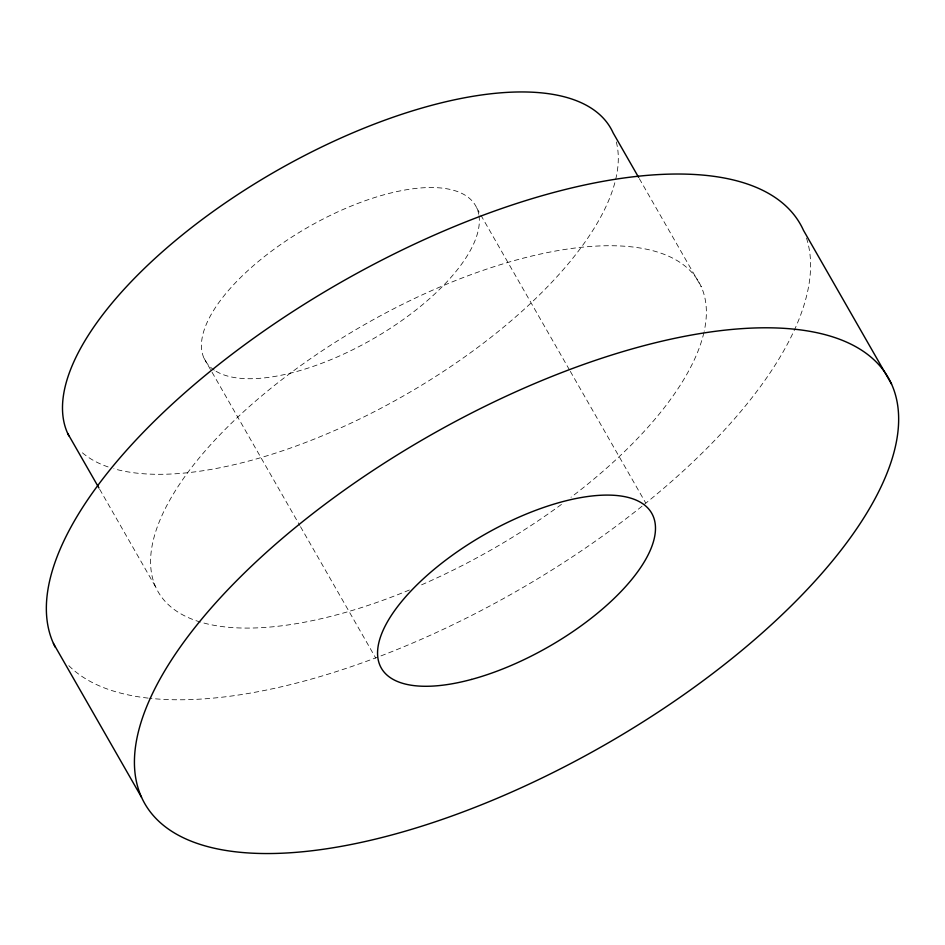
<?xml version="1.0" encoding="UTF-8"?>
<svg xmlns="http://www.w3.org/2000/svg" width="945" height="945" viewBox="0 0 945 945"><rect width="100%" height="100%" fill="white"/><g stroke="black" fill="none" stroke-linecap="round" stroke-linejoin="round"><path stroke-width="0.71" stroke-dasharray="4.72 3.54" d="M639.34 178.652L701.214 286.678M476.776 208.018L569.587 370.086M570.319 371.361L645.6 502.799M204.025 358.238L211.337 371.007M212.07 372.283L299.766 525.42M300.498 526.696L375.779 658.133M99.686 489.274L155.724 587.129M806.463 238.022A428.428 177.672 -29.8 0 1 643.191 505.291M642.033 506.225A428.428 177.672 -29.8 0 1 149.475 698.26M148.141 698.119A428.428 177.672 -29.8 0 1 68.713 665.552M200.434 622.07A311.59 129.217 -29.8 0 1 362.041 326.049A311.59 129.217 -29.8 0 1 704.179 331.305M703.883 332.616A311.59 129.217 -29.8 0 1 571.004 497.283M561.46 504.406A311.59 129.217 -29.8 0 1 419.863 585.569M409.374 590.011A311.59 129.217 -29.8 0 1 201.887 622.495M616.305 141.939A311.59 129.217 -29.8 0 1 440.571 373.299A311.59 129.217 -29.8 0 1 113.813 468.72M108.12 466.936A311.59 129.217 -29.8 0 1 79.994 450.623M214.279 370.156A155.795 64.603 -29.8 0 1 304.29 229.387A155.795 64.603 -29.8 0 1 478.761 214.326M478.985 215.684A155.795 64.603 -29.8 0 1 376.594 336.822A155.795 64.603 -29.8 0 1 215.578 370.983"/><path stroke-width="1.42" d="M891.56 384.119A428.428 177.672 -29.8 0 0 265.533 553.144A428.428 177.672 -29.8 0 0 392.506 834.766A428.428 177.672 -29.8 0 0 891.56 384.119L803.486 230.344A428.428 177.672 -29.8 0 0 350.737 276.755A428.428 177.672 -29.8 0 0 55.282 647.242M638.619 177.388L613.14 132.902A311.59 129.217 -29.8 0 0 284.138 166.509A311.59 129.217 -29.8 0 0 68.867 435.881M67.65 433.353L98.953 487.998M53.44 643.462L141.514 797.237M471.437 679.443A155.795 64.603 -29.8 0 0 652.9 515.568A155.795 64.603 -29.8 0 0 425.262 577.029A155.795 64.603 -29.8 0 0 471.437 679.443"/></g></svg>
